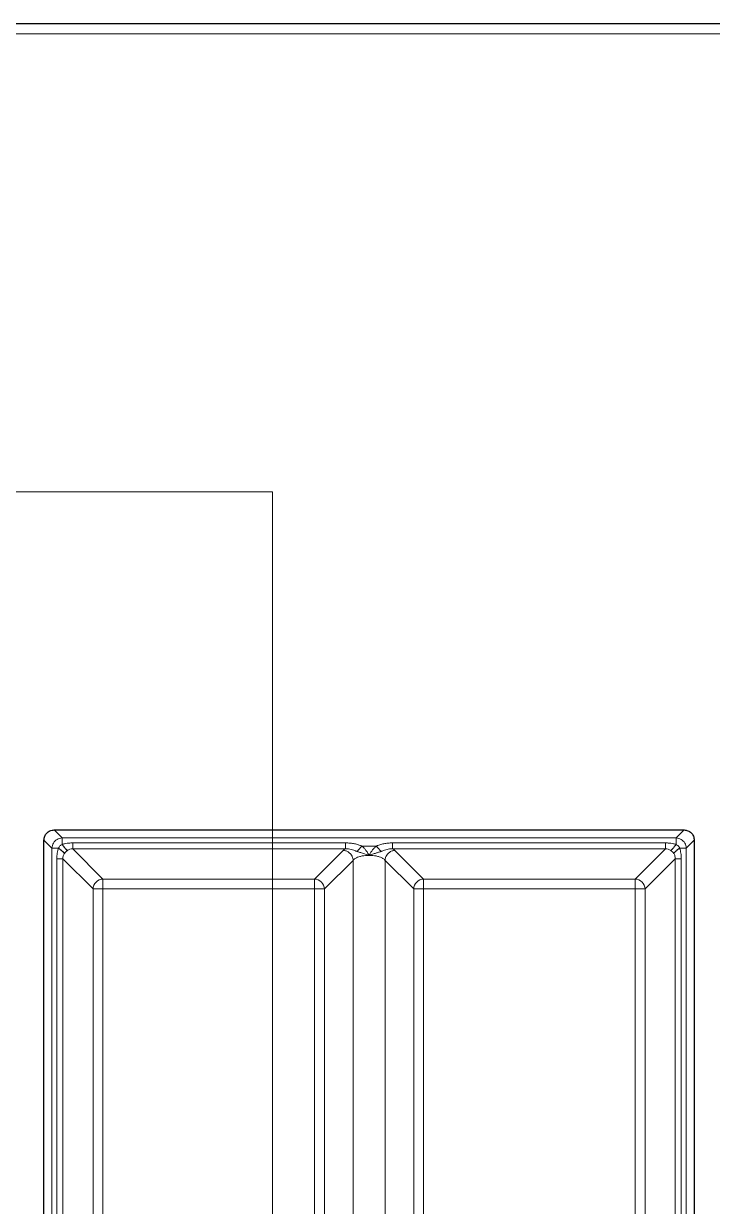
# Model space of a CAD drawing. Header units: millimetres. Extents: x 0 to 1486, y 0 to 1051.
# Drawn here: x 271.6 to 305.2, y 357.2 to 414.9 of the extents above; entities that cross this region are included whole.
import ezdxf

# ---------------------------------------------------------------- set-up
doc = ezdxf.new("R2010")
doc.units = ezdxf.units.MM
doc.header["$LTSCALE"] = 1.25
for name, color, linetype, lineweight, true_color in [('Detailkreislinien(DIN)', 7, 'Continuous', 9, 0x262659), ('Sichtbare Kanten(DIN)', 7, 'Continuous', 25, 0x262659), ('Sichtbare tangentiale Kanten(DIN)', 7, 'Continuous', 15, 0x1a1a3e)]:
    doc.layers.add(name, color=color, linetype=linetype, lineweight=lineweight, true_color=true_color)

# ---------------------------------------------------------------- blocks, each defined once
blk = doc.blocks.new('2DDetail0')
at = {"layer": 'Detailkreislinien(DIN)', "flags": 128}
blk.add_lwpolyline([(180.526, 245.112), (227.022, 245.112), (227.022, 313.674), (180.526, 313.674), (180.526, 245.112)], dxfattribs=at)

msp = doc.modelspace()

# ---------------------------------------------------------------- linework, layer by layer
at = {"layer": 'Sichtbare Kanten(DIN)'}
for p, q in [((208.7485, 414.9489), (1080.7485, 414.9489)), ((273.1286, 375.5839), (303.8683, 375.5839)), ((272.6335, 324.209), (272.6335, 375.0887)), ((304.3635, 375.0887), (304.3635, 324.209))]:
    msp.add_line(p, q, dxfattribs=at)
for points, knots in [([(272.6335, 375.0887), (272.6335, 375.1527), (272.6459, 375.2171), (272.6937, 375.335), (272.7287, 375.3887), (272.8168, 375.4796), (272.8697, 375.5163), (272.9593, 375.5557), (272.9923, 375.5662), (273.0597, 375.5803), (273.0942, 375.5839), (273.1286, 375.5839)], [0, 0, 0, 0, 0.019193526, 0.019193526, 0.038166014, 0.038166014, 0.057250771, 0.057250771, 0.067667509, 0.067667509, 0.078108379, 0.078108379, 0.078108379, 0.078108379]), ([(303.8683, 375.5839), (303.9323, 375.5839), (303.9967, 375.5714), (304.1146, 375.5237), (304.1683, 375.4887), (304.2592, 375.4006), (304.2959, 375.3476), (304.3353, 375.258), (304.3458, 375.225), (304.3598, 375.1577), (304.3635, 375.1232), (304.3635, 375.0887)], [0, 0, 0, 0, 0.019193526, 0.019193526, 0.038166014, 0.038166014, 0.057250771, 0.057250771, 0.067667509, 0.067667509, 0.078108379, 0.078108379, 0.078108379, 0.078108379]), ([(273.5187, 374.8777), (273.5304, 374.8618), (273.542, 374.8462), (273.5536, 374.831), (273.5681, 374.8119), (273.5825, 374.7934), (273.5965, 374.7756), (273.605, 374.7649), (273.6133, 374.7546), (273.6215, 374.7445), (273.6379, 374.7243), (273.6537, 374.7054), (273.6687, 374.6881), (273.6838, 374.6708), (273.698, 374.655), (273.7112, 374.641), (273.7178, 374.634), (273.7241, 374.6275), (273.7302, 374.6215), (273.7402, 374.6114), (273.7495, 374.6026), (273.7579, 374.5953), (273.7647, 374.5894), (273.7708, 374.5845), (273.7763, 374.5805)], [-1.0769104, -1.0769104, -1.0769104, -1.0769104, -0.9572537, -0.9572537, -0.9572537, -0.8077, -0.8077, -0.8077, -0.7179403, -0.7179403, -0.7179403, -0.5384552, -0.5384552, -0.5384552, -0.3589701, -0.3589701, -0.3589701, -0.2692104, -0.2692104, -0.2692104, -0.1196567, -0.1196567, -0.1196567, 0, 0, 0, 0]), ([(303.4782, 374.8777), (303.4666, 374.8618), (303.4549, 374.8462), (303.4433, 374.831), (303.4288, 374.8119), (303.4145, 374.7934), (303.4004, 374.7756), (303.392, 374.7649), (303.3836, 374.7546), (303.3754, 374.7445), (303.359, 374.7243), (303.3432, 374.7054), (303.3282, 374.6881), (303.3131, 374.6708), (303.2989, 374.655), (303.2857, 374.641), (303.2791, 374.634), (303.2728, 374.6275), (303.2668, 374.6215), (303.2567, 374.6114), (303.2474, 374.6026), (303.239, 374.5953), (303.2323, 374.5894), (303.2261, 374.5845), (303.2206, 374.5805)], [-1.0769104, -1.0769104, -1.0769104, -1.0769104, -0.9572537, -0.9572537, -0.9572537, -0.8077, -0.8077, -0.8077, -0.7179403, -0.7179403, -0.7179403, -0.5384552, -0.5384552, -0.5384552, -0.3589701, -0.3589701, -0.3589701, -0.2692104, -0.2692104, -0.2692104, -0.1196567, -0.1196567, -0.1196567, 0, 0, 0, 0]), ([(273.3397, 374.6986), (273.3555, 374.687), (273.3711, 374.6753), (273.3864, 374.6637), (273.4054, 374.6492), (273.424, 374.6349), (273.4417, 374.6208), (273.4524, 374.6124), (273.4628, 374.604), (273.4728, 374.5958), (273.493, 374.5794), (273.5119, 374.5636), (273.5292, 374.5486), (273.5466, 374.5335), (273.5623, 374.5193), (273.5763, 374.5061), (273.5833, 374.4995), (273.5898, 374.4932), (273.5959, 374.4872), (273.6059, 374.4771), (273.6147, 374.4678), (273.622, 374.4594), (273.6279, 374.4527), (273.6328, 374.4465), (273.6368, 374.441)], [-1.0769104, -1.0769104, -1.0769104, -1.0769104, -0.9572537, -0.9572537, -0.9572537, -0.8077, -0.8077, -0.8077, -0.7179403, -0.7179403, -0.7179403, -0.5384552, -0.5384552, -0.5384552, -0.3589701, -0.3589701, -0.3589701, -0.2692104, -0.2692104, -0.2692104, -0.1196567, -0.1196567, -0.1196567, 0, 0, 0, 0]), ([(303.6573, 374.6986), (303.6414, 374.687), (303.6258, 374.6753), (303.6106, 374.6637), (303.5915, 374.6492), (303.573, 374.6349), (303.5552, 374.6208), (303.5445, 374.6124), (303.5342, 374.604), (303.5241, 374.5958), (303.5039, 374.5794), (303.485, 374.5636), (303.4677, 374.5486), (303.4504, 374.5335), (303.4346, 374.5193), (303.4206, 374.5061), (303.4136, 374.4995), (303.4071, 374.4932), (303.4011, 374.4872), (303.391, 374.4771), (303.3822, 374.4678), (303.3749, 374.4594), (303.369, 374.4527), (303.3641, 374.4465), (303.3601, 374.441)], [-1.0769104, -1.0769104, -1.0769104, -1.0769104, -0.9572537, -0.9572537, -0.9572537, -0.8077, -0.8077, -0.8077, -0.7179403, -0.7179403, -0.7179403, -0.5384552, -0.5384552, -0.5384552, -0.3589701, -0.3589701, -0.3589701, -0.2692104, -0.2692104, -0.2692104, -0.1196567, -0.1196567, -0.1196567, 0, 0, 0, 0])]:
    msp.add_open_spline(points, degree=3, knots=knots, dxfattribs=at)
at = {"layer": 'Sichtbare tangentiale Kanten(DIN)'}
for p, q in [((1080.7485, 414.4489), (208.7485, 414.4489)), ((273.1286, 375.5839), (273.5187, 375.1938)), ((303.8683, 375.5839), (303.4782, 375.1938)), ((272.6335, 375.0887), (273.0236, 374.6986)), ((273.5187, 375.1938), (303.4782, 375.1938)), ((274.0416, 374.9529), (274.0416, 374.6613)), ((274.0416, 374.9529), (287.35, 374.9529)), ((287.35, 374.6613), (287.35, 374.9529)), ((288.151, 374.7977), (288.8458, 374.7977)), ((289.647, 374.9529), (289.647, 374.6613)), ((289.647, 374.9529), (302.9553, 374.9529)), ((302.9553, 374.6613), (302.9553, 374.9529)), ((304.3635, 375.0887), (303.9734, 374.6986)), ((273.3397, 374.6986), (273.0236, 374.6986)), ((273.0236, 324.5991), (273.0236, 374.6986)), ((273.2644, 374.1758), (273.556, 374.1758)), ((273.2644, 374.1758), (273.2644, 325.122)), ((273.556, 374.1758), (273.556, 325.122)), ((273.556, 374.1758), (275.0271, 372.7047)), ((274.0416, 374.6613), (287.35, 374.6613)), ((274.0416, 374.6613), (275.5126, 373.1903)), ((285.8365, 373.1903), (287.2361, 374.588)), ((289.647, 374.6613), (302.9553, 374.6613)), ((291.1604, 373.1903), (289.7608, 374.588)), ((302.9553, 374.6613), (301.4843, 373.1903)), ((303.4409, 374.1758), (301.9699, 372.7047)), ((303.7325, 374.1758), (303.4409, 374.1758)), ((303.4409, 374.1758), (303.4409, 325.122)), ((303.7325, 374.1758), (303.7325, 325.122)), ((303.9734, 374.6986), (303.9734, 324.5991)), ((286.3221, 372.7047), (287.7216, 374.1024)), ((287.7216, 374.1024), (287.7216, 325.1953)), ((290.6749, 372.7047), (289.2753, 374.1024)), ((289.2753, 374.1024), (289.2753, 325.1953)), ((275.5126, 373.1903), (285.8365, 373.1903)), ((275.5126, 372.7047), (275.5126, 373.1903)), ((285.8365, 373.1903), (285.8365, 372.7047)), ((291.1604, 373.1903), (301.4843, 373.1903)), ((291.1604, 372.7047), (291.1604, 373.1903)), ((301.4843, 373.1903), (301.4843, 372.7047)), ((275.0271, 326.593), (275.0271, 372.7047)), ((275.5126, 372.7047), (275.0271, 372.7047)), ((275.5126, 326.593), (275.5126, 372.7047)), ((275.5126, 372.7047), (285.8365, 372.7047)), ((286.3221, 372.7047), (285.8365, 372.7047)), ((285.8365, 372.7047), (285.8365, 326.593)), ((286.3221, 372.7047), (286.3221, 326.593)), ((291.1604, 372.7047), (290.6749, 372.7047)), ((290.6749, 372.7047), (290.6749, 326.593)), ((291.1604, 372.7047), (301.4843, 372.7047)), ((291.1604, 372.7047), (291.1604, 326.593)), ((301.9699, 372.7047), (301.4843, 372.7047)), ((301.4843, 372.7047), (301.4843, 326.593)), ((301.9699, 372.7047), (301.9699, 326.593))]:
    msp.add_line(p, q, dxfattribs=at)
for centre, major_axis, ratio, start_param, end_param in [((288.1511, 374.7977), (-0.3343, -0.3717), 0.0000692, 4.7125872, 5.493443), ((288.8457, 374.7976), (-0.3344, 0.3717), 0.0000692, 3.9311732, 4.7123471), ((288.2928, 374.5295), (1.094, 0.0179), 0.2634519, 2.6053414, 2.8754525), ((288.7041, 374.5295), (1.094, -0.0179), 0.2634519, 0.2661401, 0.5362513), ((275.5126, 372.7047), (0.3536, 0.3536), 0.9446321, 0.8138776, 2.327715), ((285.8365, 372.7047), (-0.3533, 0.3538), 0.9445654, 3.9561594, 5.4699263), ((291.1604, 372.7047), (-0.3533, -0.3538), 0.9445654, 3.9548516, 5.4686186), ((301.4843, 372.7047), (-0.3536, 0.3536), 0.9446321, 3.9554703, 5.4693077)]:
    msp.add_ellipse(centre, major_axis=major_axis, ratio=ratio, start_param=start_param, end_param=end_param, dxfattribs=at)
for points in [[(273.0236, 374.6986), (273.0249, 374.7843), (273.0728, 374.9554), (273.2619, 375.1445), (273.433, 375.1924), (273.5187, 375.1938)], [(303.9734, 374.6986), (303.972, 374.7843), (303.9241, 374.9554), (303.735, 375.1445), (303.5639, 375.1924), (303.4782, 375.1938)]]:
    msp.add_open_spline(points, degree=3, dxfattribs=at)
for points, knots in [([(273.3397, 374.6986), (273.348, 374.7157), (273.3669, 374.7511), (273.4079, 374.8041), (273.4626, 374.8484), (273.4996, 374.8683), (273.5187, 374.8777)], [0, 0, 0, 0, 0.06385433, 0.1271103, 0.18750841, 0.25908506, 0.25908506, 0.25908506, 0.25908506]), ([(273.5187, 375.1938), (273.5187, 375.1872), (273.5187, 375.1568), (273.5187, 375.0657), (273.5187, 374.9643), (273.5187, 374.8981), (273.5187, 374.8777)], [0, 0, 0, 0, 0.14235484, 0.28470968, 0.42706452, 0.48919907, 0.48919907, 0.48919907, 0.48919907]), ([(274.0416, 374.9529), (274.0299, 374.9528), (274.0182, 374.9528), (274.0065, 374.9526), (273.9948, 374.9524), (273.9831, 374.9521), (273.9715, 374.9516), (273.9482, 374.9508), (273.925, 374.9496), (273.9019, 374.948), (273.8559, 374.9448), (273.8105, 374.9399), (273.7664, 374.9335), (273.7221, 374.9271), (273.6791, 374.9191), (273.6377, 374.9097), (273.617, 374.905), (273.5968, 374.9), (273.5769, 374.8946), (273.567, 374.892), (273.5572, 374.8892), (273.5475, 374.8864), (273.5378, 374.8835), (273.5282, 374.8806), (273.5187, 374.8777)], [0, 0, 0, 0, 0.03321382, 0.03321382, 0.03321382, 0.06641125, 0.06641125, 0.06641125, 0.13277377, 0.13277377, 0.13277377, 0.26517816, 0.26517816, 0.26517816, 0.3981672, 0.3981672, 0.3981672, 0.46455773, 0.46455773, 0.46455773, 0.4977404, 0.4977404, 0.4977404, 0.53089995, 0.53089995, 0.53089995, 0.53089995]), ([(288.151, 374.7977), (288.144, 374.8005), (288.137, 374.8032), (288.13, 374.806), (288.123, 374.8087), (288.116, 374.8115), (288.1089, 374.8142), (288.0948, 374.8197), (288.0805, 374.8251), (288.066, 374.8304), (288.0372, 374.841), (288.0077, 374.8512), (287.9774, 374.8609), (287.9741, 374.8619), (287.9708, 374.863), (287.9674, 374.864), (287.9092, 374.8822), (287.8478, 374.8982), (287.7833, 374.9113), (287.7204, 374.9241), (287.6546, 374.9341), (287.587, 374.941), (287.5824, 374.9415), (287.5777, 374.942), (287.573, 374.9424), (287.5365, 374.9459), (287.4995, 374.9485), (287.4622, 374.9503), (287.4436, 374.9512), (287.4249, 374.9518), (287.4062, 374.9522), (287.3875, 374.9526), (287.3687, 374.9527), (287.35, 374.9529)], [0, 0, 0, 0, 0.02582867, 0.02582867, 0.02582867, 0.05159429, 0.05159429, 0.05159429, 0.10298265, 0.10298265, 0.10298265, 0.20556131, 0.20556131, 0.20556131, 0.21674073, 0.21674073, 0.21674073, 0.4126769, 0.4126769, 0.4126769, 0.60355799, 0.60355799, 0.60355799, 0.61667445, 0.61667445, 0.61667445, 0.71946381, 0.71946381, 0.71946381, 0.77085238, 0.77085238, 0.77085238, 0.82223246, 0.82223246, 0.82223246, 0.82223246]), ([(288.4985, 374.3455), (288.4928, 374.356), (288.487, 374.3664), (288.481, 374.3767), (288.4751, 374.3871), (288.469, 374.3973), (288.4629, 374.4076), (288.4506, 374.428), (288.4381, 374.4483), (288.4253, 374.4685), (288.4076, 374.4966), (288.3894, 374.5246), (288.37, 374.5515), (288.3615, 374.5633), (288.3528, 374.575), (288.3441, 374.5865), (288.3151, 374.6246), (288.2846, 374.6614), (288.2524, 374.6967), (288.2363, 374.7144), (288.2198, 374.7316), (288.2029, 374.7485), (288.1945, 374.7569), (288.186, 374.7652), (288.1773, 374.7734), (288.1686, 374.7816), (288.1598, 374.7896), (288.151, 374.7977)], [0, 0, 0, 0, 0.03587341, 0.03587341, 0.03587341, 0.0717053, 0.0717053, 0.0717053, 0.1433193, 0.1433193, 0.1433193, 0.24303135, 0.24303135, 0.24303135, 0.28653169, 0.28653169, 0.28653169, 0.42986377, 0.42986377, 0.42986377, 0.50150274, 0.50150274, 0.50150274, 0.53727845, 0.53727845, 0.53727845, 0.57301031, 0.57301031, 0.57301031, 0.57301031]), ([(288.8458, 374.7977), (288.837, 374.7896), (288.8282, 374.7816), (288.8195, 374.7734), (288.8108, 374.7652), (288.8023, 374.7569), (288.7938, 374.7484), (288.7769, 374.7316), (288.7604, 374.7143), (288.7444, 374.6967), (288.7111, 374.6601), (288.6796, 374.622), (288.6498, 374.5825), (288.622, 374.5457), (288.5966, 374.5071), (288.5719, 374.4683), (288.559, 374.4482), (288.5464, 374.4279), (288.5341, 374.4075), (288.5279, 374.3973), (288.5218, 374.387), (288.5159, 374.3767), (288.5099, 374.3664), (288.5042, 374.356), (288.4985, 374.3455)], [0, 0, 0, 0, 0.03572786, 0.03572786, 0.03572786, 0.07149696, 0.07149696, 0.07149696, 0.14312065, 0.14312065, 0.14312065, 0.29141532, 0.29141532, 0.29141532, 0.4296401, 0.4296401, 0.4296401, 0.50120872, 0.50120872, 0.50120872, 0.53702595, 0.53702595, 0.53702595, 0.57289689, 0.57289689, 0.57289689, 0.57289689]), ([(288.8458, 374.7977), (288.8528, 374.8005), (288.8597, 374.8032), (288.8667, 374.806), (288.8737, 374.8087), (288.8808, 374.8115), (288.8879, 374.8142), (288.902, 374.8197), (288.9163, 374.8251), (288.9308, 374.8304), (288.9596, 374.841), (288.9892, 374.8512), (289.0195, 374.8609), (289.0228, 374.8619), (289.0261, 374.8629), (289.0294, 374.864), (289.0876, 374.8821), (289.149, 374.8982), (289.2135, 374.9113), (289.2764, 374.9241), (289.3422, 374.9341), (289.4098, 374.941), (289.4145, 374.9415), (289.4192, 374.942), (289.4238, 374.9424), (289.4604, 374.9459), (289.4974, 374.9485), (289.5347, 374.9503), (289.5533, 374.9512), (289.572, 374.9518), (289.5907, 374.9522), (289.6095, 374.9526), (289.6282, 374.9527), (289.647, 374.9529)], [0, 0, 0, 0, 0.02583351, 0.02583351, 0.02583351, 0.05160361, 0.05160361, 0.05160361, 0.10300036, 0.10300036, 0.10300036, 0.20559562, 0.20559562, 0.20559562, 0.21673382, 0.21673382, 0.21673382, 0.41266739, 0.41266739, 0.41266739, 0.60358148, 0.60358148, 0.60358148, 0.61677746, 0.61677746, 0.61677746, 0.71958411, 0.71958411, 0.71958411, 0.77098124, 0.77098124, 0.77098124, 0.82236981, 0.82236981, 0.82236981, 0.82236981]), ([(302.9553, 374.9529), (302.9671, 374.9528), (302.9787, 374.9528), (302.9904, 374.9526), (303.0021, 374.9524), (303.0138, 374.9521), (303.0254, 374.9516), (303.0487, 374.9508), (303.072, 374.9496), (303.095, 374.948), (303.1411, 374.9448), (303.1865, 374.9399), (303.2305, 374.9335), (303.2748, 374.9271), (303.3178, 374.9191), (303.3592, 374.9097), (303.3799, 374.905), (303.4001, 374.9), (303.42, 374.8946), (303.4299, 374.892), (303.4397, 374.8892), (303.4494, 374.8864), (303.4591, 374.8835), (303.4687, 374.8806), (303.4782, 374.8777)], [0, 0, 0, 0, 0.03321382, 0.03321382, 0.03321382, 0.06641125, 0.06641125, 0.06641125, 0.13277377, 0.13277377, 0.13277377, 0.26517816, 0.26517816, 0.26517816, 0.3981672, 0.3981672, 0.3981672, 0.46455773, 0.46455773, 0.46455773, 0.4977404, 0.4977404, 0.4977404, 0.53089995, 0.53089995, 0.53089995, 0.53089995]), ([(303.4782, 374.8777), (303.4782, 374.8981), (303.4782, 374.9643), (303.4782, 375.0657), (303.4782, 375.1568), (303.4782, 375.1872), (303.4782, 375.1938)], [-0.48919907, -0.48919907, -0.48919907, -0.48919907, -0.42706452, -0.28470968, -0.14235484, 0, 0, 0, 0]), ([(303.6573, 374.6986), (303.6489, 374.7157), (303.63, 374.7511), (303.589, 374.8041), (303.5344, 374.8484), (303.4973, 374.8683), (303.4782, 374.8777)], [0, 0, 0, 0, 0.06385433, 0.1271103, 0.18750841, 0.25908506, 0.25908506, 0.25908506, 0.25908506]), ([(273.2644, 374.1758), (273.2645, 374.1875), (273.2646, 374.1991), (273.2648, 374.2108), (273.2649, 374.2225), (273.2653, 374.2342), (273.2657, 374.2458), (273.2665, 374.2691), (273.2677, 374.2924), (273.2693, 374.3154), (273.2726, 374.3615), (273.2774, 374.4069), (273.2838, 374.4509), (273.2902, 374.4952), (273.2982, 374.5382), (273.3076, 374.5796), (273.3123, 374.6003), (273.3174, 374.6205), (273.3227, 374.6404), (273.3254, 374.6503), (273.3281, 374.6601), (273.3309, 374.6698), (273.3338, 374.6795), (273.3367, 374.6891), (273.3397, 374.6986)], [0, 0, 0, 0, 0.03321382, 0.03321382, 0.03321382, 0.06641125, 0.06641125, 0.06641125, 0.13277377, 0.13277377, 0.13277377, 0.26517816, 0.26517816, 0.26517816, 0.3981672, 0.3981672, 0.3981672, 0.46455773, 0.46455773, 0.46455773, 0.4977404, 0.4977404, 0.4977404, 0.53089997, 0.53089997, 0.53089997, 0.53089997]), ([(273.556, 374.1758), (273.5535, 374.225), (273.5655, 374.3213), (273.6094, 374.4036), (273.6368, 374.441)], [0, 0, 0, 0, 0.14249094, 0.285274, 0.285274, 0.285274, 0.285274]), ([(273.6368, 374.441), (273.6559, 374.4669), (273.6986, 374.5178), (273.7494, 374.5607), (273.7763, 374.5805)], [0, 0, 0, 0, 0.09759049, 0.19891575, 0.19891575, 0.19891575, 0.19891575]), ([(274.0416, 374.6613), (273.9923, 374.6638), (273.896, 374.6519), (273.8137, 374.6079), (273.7763, 374.5805)], [0, 0, 0, 0, 0.14249094, 0.285274, 0.285274, 0.285274, 0.285274]), ([(287.2361, 374.588), (287.2478, 374.5873), (287.2594, 374.5862), (287.2711, 374.5847), (287.2944, 374.5817), (287.3176, 374.577), (287.3404, 374.5707), (287.3661, 374.5636), (287.3913, 374.5545), (287.4158, 374.5434), (287.4565, 374.5249), (287.495, 374.501), (287.5299, 374.4726), (287.5439, 374.4612), (287.5573, 374.4491), (287.57, 374.4364), (287.5828, 374.4236), (287.5948, 374.4102), (287.6062, 374.3963), (287.6289, 374.3683), (287.6488, 374.3381), (287.6653, 374.3063), (287.6694, 374.2983), (287.6733, 374.2903), (287.677, 374.2821), (287.6881, 374.2577), (287.6972, 374.2324), (287.7043, 374.2068), (287.7106, 374.1839), (287.7153, 374.1608), (287.7183, 374.1374), (287.7198, 374.1258), (287.7209, 374.1141), (287.7216, 374.1024)], [-1.5137969, -1.5137969, -1.5137969, -1.5137969, -1.4417114, -1.4417114, -1.4417114, -1.2975402, -1.2975402, -1.2975402, -1.1353545, -1.1353545, -1.1353545, -0.8650268, -0.8650268, -0.8650268, -0.7568985, -0.7568985, -0.7568985, -0.6487701, -0.6487701, -0.6487701, -0.4325134, -0.4325134, -0.4325134, -0.3784425, -0.3784425, -0.3784425, -0.2162567, -0.2162567, -0.2162567, -0.0720856, -0.0720856, -0.0720856, 0, 0, 0, 0]), ([(287.9157, 374.536), (287.9084, 374.5384), (287.9012, 374.5408), (287.8941, 374.5431), (287.8871, 374.5455), (287.8801, 374.5479), (287.8734, 374.5503), (287.8598, 374.555), (287.8467, 374.5597), (287.8339, 374.5644), (287.8057, 374.5748), (287.7793, 374.5849), (287.7534, 374.5943), (287.7088, 374.6106), (287.666, 374.625), (287.6228, 374.6362), (287.5808, 374.6472), (287.5386, 374.6551), (287.496, 374.6596), (287.4702, 374.6623), (287.4443, 374.6637), (287.4184, 374.6639), (287.407, 374.664), (287.3955, 374.6638), (287.3841, 374.6634), (287.3727, 374.6629), (287.3613, 374.6621), (287.35, 374.6613)], [0, 0, 0, 0, 0.01897293, 0.01897293, 0.01897293, 0.03796717, 0.03796717, 0.03796717, 0.0760056, 0.0760056, 0.0760056, 0.16042953, 0.16042953, 0.16042953, 0.30545971, 0.30545971, 0.30545971, 0.44674817, 0.44674817, 0.44674817, 0.53248555, 0.53248555, 0.53248555, 0.57052339, 0.57052339, 0.57052339, 0.60860904, 0.60860904, 0.60860904, 0.60860904]), ([(287.7216, 374.1024), (287.7428, 374.1368), (287.7785, 374.1697), (287.8265, 374.1994), (287.8425, 374.2093), (287.8598, 374.2189), (287.8785, 374.228), (287.9158, 374.2463), (287.9583, 374.2629), (288.0049, 374.2775), (288.0515, 374.292), (288.1023, 374.3045), (288.1557, 374.3146), (288.2625, 374.3348), (288.3803, 374.3455), (288.4985, 374.3455)], [-3.6908115, -3.6908115, -3.6908115, -3.6908115, -3.4165011, -3.4165011, -3.4165011, -3.3249583, -3.3249583, -3.3249583, -3.1418909, -3.1418909, -3.1418909, -2.9591052, -2.9591052, -2.9591052, -2.5932521, -2.5932521, -2.5932521, -2.5932521]), ([(288.4985, 374.3455), (288.3964, 374.3812), (288.2328, 374.4323), (288.0494, 374.4919), (287.9587, 374.5221), (287.9157, 374.536)], [0, 0, 0, 0, 0.26896939, 0.45156772, 0.63416606, 0.63416606, 0.63416606, 0.63416606]), ([(289.0812, 374.536), (289.0719, 374.5329), (289.0624, 374.5299), (289.0529, 374.5268), (289.0433, 374.5237), (289.0336, 374.5205), (289.0238, 374.5173), (289.0042, 374.5108), (288.984, 374.5042), (288.9631, 374.4973), (288.92, 374.4831), (288.8738, 374.4679), (288.8234, 374.4518), (288.7764, 374.4367), (288.7257, 374.4208), (288.6723, 374.4036), (288.6446, 374.3947), (288.6162, 374.3854), (288.5871, 374.3757), (288.5727, 374.3709), (288.558, 374.366), (288.5432, 374.3609), (288.5284, 374.3559), (288.5134, 374.3507), (288.4985, 374.3455)], [0, 0, 0, 0, 0.0397614, 0.0397614, 0.0397614, 0.07945706, 0.07945706, 0.07945706, 0.15871475, 0.15871475, 0.15871475, 0.32258972, 0.32258972, 0.32258972, 0.47589741, 0.47589741, 0.47589741, 0.55516807, 0.55516807, 0.55516807, 0.59470835, 0.59470835, 0.59470835, 0.63418302, 0.63418302, 0.63418302, 0.63418302]), ([(288.4985, 374.3455), (288.6166, 374.3455), (288.7344, 374.3348), (288.8412, 374.3146), (288.8946, 374.3045), (288.9454, 374.292), (288.992, 374.2775), (289.0387, 374.2629), (289.0811, 374.2463), (289.1184, 374.228), (289.1371, 374.2189), (289.1544, 374.2093), (289.1704, 374.1994), (289.2184, 374.1697), (289.2541, 374.1368), (289.2753, 374.1024)], [-2.5932521, -2.5932521, -2.5932521, -2.5932521, -2.2273989, -2.2273989, -2.2273989, -2.0446132, -2.0446132, -2.0446132, -1.8615458, -1.8615458, -1.8615458, -1.770003, -1.770003, -1.770003, -1.4956926, -1.4956926, -1.4956926, -1.4956926]), ([(289.0812, 374.536), (289.0885, 374.5383), (289.0957, 374.5407), (289.1028, 374.5431), (289.1099, 374.5455), (289.1168, 374.5478), (289.1236, 374.5502), (289.1372, 374.555), (289.1503, 374.5597), (289.163, 374.5644), (289.1912, 374.5747), (289.2176, 374.5848), (289.2435, 374.5943), (289.288, 374.6106), (289.3309, 374.625), (289.374, 374.6362), (289.416, 374.6472), (289.4583, 374.6551), (289.5008, 374.6596), (289.5267, 374.6623), (289.5526, 374.6637), (289.5785, 374.6639), (289.5899, 374.664), (289.6014, 374.6638), (289.6128, 374.6634), (289.6242, 374.6629), (289.6356, 374.6621), (289.647, 374.6613)], [0, 0, 0, 0, 0.01897228, 0.01897228, 0.01897228, 0.03796594, 0.03796594, 0.03796594, 0.07600353, 0.07600353, 0.07600353, 0.16039524, 0.16039524, 0.16039524, 0.30539712, 0.30539712, 0.30539712, 0.44668431, 0.44668431, 0.44668431, 0.53247752, 0.53247752, 0.53247752, 0.57051482, 0.57051482, 0.57051482, 0.60860001, 0.60860001, 0.60860001, 0.60860001]), ([(289.2753, 374.1024), (289.276, 374.1141), (289.2771, 374.1258), (289.2786, 374.1374), (289.2816, 374.1608), (289.2863, 374.1839), (289.2926, 374.2068), (289.2997, 374.2324), (289.3088, 374.2577), (289.3199, 374.2821), (289.3236, 374.2903), (289.3275, 374.2983), (289.3316, 374.3063), (289.3481, 374.3381), (289.368, 374.3683), (289.3907, 374.3963), (289.4021, 374.4102), (289.4142, 374.4236), (289.4269, 374.4364), (289.4396, 374.4491), (289.453, 374.4612), (289.467, 374.4726), (289.5019, 374.501), (289.5404, 374.5249), (289.5812, 374.5434), (289.6056, 374.5545), (289.6308, 374.5636), (289.6565, 374.5707), (289.6793, 374.577), (289.7025, 374.5817), (289.7258, 374.5847), (289.7375, 374.5862), (289.7492, 374.5873), (289.7608, 374.588)], [-1.5137969, -1.5137969, -1.5137969, -1.5137969, -1.4417114, -1.4417114, -1.4417114, -1.2975402, -1.2975402, -1.2975402, -1.1353545, -1.1353545, -1.1353545, -1.0812835, -1.0812835, -1.0812835, -0.8650268, -0.8650268, -0.8650268, -0.7568985, -0.7568985, -0.7568985, -0.6487701, -0.6487701, -0.6487701, -0.3784425, -0.3784425, -0.3784425, -0.2162567, -0.2162567, -0.2162567, -0.0720856, -0.0720856, -0.0720856, 0, 0, 0, 0]), ([(302.9553, 374.6613), (303.0046, 374.6638), (303.1009, 374.6519), (303.1832, 374.6079), (303.2206, 374.5805)], [0, 0, 0, 0, 0.14249094, 0.285274, 0.285274, 0.285274, 0.285274]), ([(303.3601, 374.441), (303.341, 374.4669), (303.2983, 374.5178), (303.2475, 374.5607), (303.2206, 374.5805)], [0, 0, 0, 0, 0.09759049, 0.19891575, 0.19891575, 0.19891575, 0.19891575]), ([(303.4409, 374.1758), (303.4434, 374.225), (303.4315, 374.3213), (303.3875, 374.4036), (303.3601, 374.441)], [0, 0, 0, 0, 0.14249094, 0.285274, 0.285274, 0.285274, 0.285274]), ([(303.7325, 374.1758), (303.7324, 374.1875), (303.7324, 374.1991), (303.7322, 374.2108), (303.732, 374.2225), (303.7317, 374.2342), (303.7312, 374.2458), (303.7304, 374.2691), (303.7292, 374.2924), (303.7276, 374.3154), (303.7244, 374.3615), (303.7195, 374.4069), (303.7131, 374.4509), (303.7067, 374.4952), (303.6987, 374.5382), (303.6893, 374.5796), (303.6846, 374.6003), (303.6796, 374.6205), (303.6742, 374.6404), (303.6716, 374.6503), (303.6688, 374.6601), (303.666, 374.6698), (303.6631, 374.6795), (303.6602, 374.6891), (303.6573, 374.6986)], [0, 0, 0, 0, 0.03321382, 0.03321382, 0.03321382, 0.06641125, 0.06641125, 0.06641125, 0.13277377, 0.13277377, 0.13277377, 0.26517816, 0.26517816, 0.26517816, 0.3981672, 0.3981672, 0.3981672, 0.46455773, 0.46455773, 0.46455773, 0.4977404, 0.4977404, 0.4977404, 0.53089997, 0.53089997, 0.53089997, 0.53089997]), ([(303.9734, 374.6986), (303.9708, 374.6986), (303.967, 374.6986), (303.9621, 374.6986), (303.9552, 374.6986), (303.9461, 374.6986), (303.9348, 374.6986), (303.9298, 374.6986), (303.9243, 374.6986), (303.9184, 374.6986), (303.9016, 374.6986), (303.8816, 374.6986), (303.8588, 374.6986), (303.8428, 374.6986), (303.8253, 374.6986), (303.8068, 374.6986), (303.7899, 374.6986), (303.772, 374.6986), (303.7533, 374.6986), (303.7392, 374.6986), (303.7247, 374.6986), (303.7099, 374.6986), (303.6927, 374.6986), (303.6751, 374.6986), (303.6573, 374.6986)], [0, 0, 0, 0, 0.1366456, 0.1366456, 0.1366456, 0.3250932, 0.3250932, 0.3250932, 0.4099368, 0.4099368, 0.4099368, 0.6502295, 0.6502295, 0.6502295, 0.8198736, 0.8198736, 0.8198736, 0.9753762, 0.9753762, 0.9753762, 1.0931648, 1.0931648, 1.0931648, 1.2298104, 1.2298104, 1.2298104, 1.2298104])]:
    msp.add_open_spline(points, degree=3, knots=knots, dxfattribs=at)

# ---------------------------------------------------------------- block references
at = {"layer": 'Detailkreislinien(DIN)', "xscale": 1.25, "yscale": 1.25, "zscale": 1.25}
msp.add_blockref('2DDetail0', (0, 0), dxfattribs=at)

doc.saveas('drawing.dxf')
